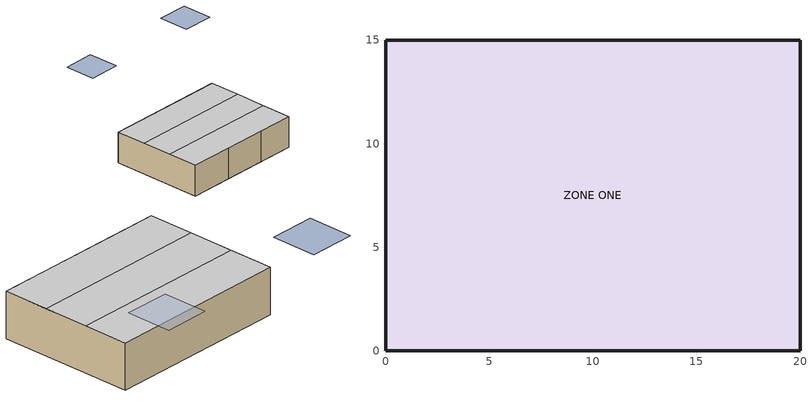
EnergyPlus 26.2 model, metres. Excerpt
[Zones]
ZONE ONE
 floor ground (FLOOR SLAB 8 IN): 0,0 0,15 20,15 20,0 z0
 wall outside (PVSpandrlPanel): 0,0 7,0 14,0 20,0 z0:5
 wall outside (R13WALL): 20,0 20,15 0,15 0,0 z0:5
 ceiling othersideconditionsmodel (PVRoofPaverUnderlayment): 0,5 0,0 20,0 20,5 z5; 0,10 0,5 20,5 20,10 z5; 0,15 0,10 20,10 20,15 z5
shading: 0,25 0,20 5,20 5,25 z12; 20,25 20,20 25,20 25,25 z12
[Building]
PVtest: North Axis {deg}=0; Terrain=Suburbs; Loads Convergence Tolerance Value {W}=0.04; Temperature Convergence Tolerance Value {deltaC}=0.4; Solar Distribution=FullInteriorAndExterior; Maximum Number of Warmup Days=25; Minimum Number of Warmup Days=6
[Site:GroundTemperature:BuildingSurface]
19.96, 19.94, 19.99, 20.04, 20.09, 20.17, 20.21, 20.24, 20.23, 20.2, 20.17, 20.12
[Site:Location]
CHICAGO_IL_USA TMY2-94846: Latitude {deg}=41.78; Longitude {deg}=-87.75; Time Zone {hr}=-6; Elevation {m}=190
[SizingPeriod:DesignDay] Day of Month=21; Humidity Condition Type=Wetbulb; Barometric Pressure {Pa}=99063; Rain Indicator=No; Snow Indicator=No; Daylight Saving Time Indicator=No; Solar Model Indicator=ASHRAEClearSky
Name | Month | Day Type | Maximum Dry-Bulb Temperature {C} | Daily Dry-Bulb Temperature Range {deltaC} | Wetbulb or DewPoint at Maximum Dry-Bulb {C} | Wind Speed {m/s} | Wind Direction {deg} | Sky Clearness
CHICAGO_IL_USA Annual Heating 99% Design Conditions DB | 1 | WinterDesignDay | -17.3 | 0 | -17.3 | 4.9 | 270 | 0
CHICAGO_IL_USA Annual Cooling 1% Design Conditions DB/MCWB | 7 | SummerDesignDay | 31.5 | 10.7 | 23 | 5.3 | 230 | 1
[Material]
Name | Roughness | Thickness {m} | Conductivity {W/m-K} | Density {kg/m3} | Specific Heat {J/kg-K} | Thermal Absorptance | Solar Absorptance | Visible Absorptance
B4 - 3 IN INSULATION | VeryRough | 0.07 | 0.04 | 32.03 | 830 | 0.9 | 0.5 | 0.5
PVModule(glass) | Smooth | 0.007 | 0.78 | 2700 | 840 | 0.84 | 0.92 | 0.92
E6 - 1 / 2 IN GYP SHEATHING BOARD | Smooth | 0.01 | 0.16 | 784.9 | 830 | 0.9 | 0.92 | 0.92
ROOFING - BUILT UP ROOFING - 3 / 8 IN | VeryRough | 0.0095 | 0.16 | 1121.29 | 1460 | 0.9 | 0.7 | 0.7
INS-Roof-R_15 | MediumRough | 0.1295 | 0.049 | 265 | 836.8 | 0.9 | 0.7 | 0.7
MAT-METAL | MediumSmooth | 0.001524 | 45.006 | 7680 | 418.4 | 0.9 | 0.7 | 0.7
IN35 | Rough | 0.0508 | 0.035 | 29 | 1213 | 0.9 | 0.5 | 0.5
C10 - 8 IN HW CONCRETE | MediumRough | 0.203302 | 1.729577 | 2242.585 | 836.8 | 0.9 | 0.65 | 0.65
[Construction]
PVSpandrlPanel: PVModule(glass), PVModule(glass), B4 - 3 IN INSULATION, E6 - 1 / 2 IN GYP SHEATHING BOARD
PVRoofPaverUnderlayment: IN35, ROOFING - BUILT UP ROOFING - 3 / 8 IN, INS-Roof-R_15, MAT-METAL
FLOOR SLAB 8 IN: C10 - 8 IN HW CONCRETE
R13WALL: R13LAYER
[Material:NoMass]
R13LAYER: Roughness=Rough; Thermal Resistance {m2-K/W}=2.290965; Thermal Absorptance=0.9; Solar Absorptance=0.75; Visible Absorptance=0.75
[Zone]
ZONE ONE: Type=1; Multiplier=1; Ceiling Height {m}=autocalculate; Volume {m3}=autocalculate
[SurfaceProperty:OtherSideConditionsModel] Type of Modeling=GapConvectionRadiation
PVRoofPaverSystem1; PVRoofPaverSystem2; PVRoofPaverSystem3
[SurfaceProperty:ExteriorNaturalVentedCavity] Area Fraction of Openings=0.02; Thermal Emissivity of Exterior Baffle Material=0.9; Solar Absorbtivity of Exterior Baffle=0.92; Height Scale for Buoyancy-Driven Ventilation {m}=0.05; Effective Thickness of Cavity Behind Exterior Baffle {m}=0.05; Ratio of Actual Surface Area to Projected Surface Area=0.97; Roughness of Exterior Surface=Smooth; Effectiveness for Perforations with Respect to Wind=0.1; Discharge Coefficient for Openings with Respect to Buoyancy Driven Flow=0.5
Name | Boundary Conditions Model | Surface 1
PVRoofPaverExtVentCav1 | PVRoofPaverSystem1 | Zn001:Roof001
PVRoofPaverExtVentCav2 | PVRoofPaverSystem2 | Zn001:Roof002
PVRoofPaverExtVentCav3 | PVRoofPaverSystem3 | Zn001:Roof003
[ZoneControl:Thermostat]
Zone 1 Thermostat: Zone or ZoneList=ZONE ONE; Control Type Schedule=Zone Control Type Sched; Control 1=Heating Setpoint with SB; Control 2=Cooling Setpoint with SB
[ThermostatSetpoint:SingleHeating]
Heating Setpoint with SB: Setpoint Temperature Schedule=Heating Setpoints
[ThermostatSetpoint:SingleCooling]
Cooling Setpoint with SB: Setpoint Temperature Schedule=Cooling Setpoints
[Zone equipment]
ZONE ONE: PV Surface Radiant Heater, Zone1Air
[ZoneHVAC:IdealLoadsAirSystem]
Zone1Air: Maximum Heating Supply Air Temperature {C}=50; Minimum Cooling Supply Air Temperature {C}=13; Maximum Heating Supply Air Humidity Ratio {kgWater/kgDryAir}=0.009; Minimum Cooling Supply Air Humidity Ratio {kgWater/kgDryAir}=0.009; Heating Limit=NoLimit; Maximum Heating Air Flow Rate {m3/s}=autosize; Cooling Limit=NoLimit; Maximum Cooling Air Flow Rate {m3/s}=autosize; Cooling Availability Schedule=PV Pulse Cooling Availability; Dehumidification Control Type=ConstantSupplyHumidityRatio; Humidification Control Type=ConstantSupplyHumidityRatio
[ZoneHVAC:LowTemperatureRadiant:Electric]
PV Surface Radiant Heater: Availability Schedule=always On; Zone=ZONE ONE; Surface Name or Radiant Surface Group=Zn001:Wall001b; Heating Design Capacity Method=HeatingDesignCapacity; Heating Design Capacity {W}=20000; Temperature Control Type=SurfaceFaceTemperature; Setpoint Control Type=ZeroFlowPower; Heating Throttling Range {deltaC}=2; Heating Setpoint Temperature Schedule=PV Radiant Surface Setpoints
[ElectricLoadCenter:Distribution]
Simple Electric Load Center: Generator List=PV list; Generator Operation Scheme Type=Baseload; Generator Demand Limit Scheme Purchased Electric Demand Limit {W}=0; Electrical Buss Type=DirectCurrentWithInverter; Inverter=Simple Ideal Inverter
[ElectricLoadCenter:Inverter:Simple]
Simple Ideal Inverter: Availability Schedule=always On; Radiative Fraction=0; Inverter Efficiency=1
[ElectricLoadCenter:Generators]
PV list: Generator 1=Simple PV South Vertical; Generator 1 Rated Electric Power Output {W}=20000; Generator 2=Simple PV Lat Tilt; Generator 2 Rated Electric Power Output {W}=20000; Generator 3=Simple PV Flat; Generator 3 Rated Electric Power Output {W}=20000; Generator 4=Simple PV Flat:Shaded to East; Generator 4 Rated Electric Power Output {W}=20000; Generator 5=Simple PV Flat:Shaded to West; Generator 5 Rated Electric Power Output {W}=20000; Generator 6=TRNSYSPV South Vertical; Generator 6 Rated Electric Power Output {W}=20000; Generator 6 Availability Schedule=always on; Generator 7=TRNSYS PV Lat Tilt; Generator 7 Rated Electric Power Output {W}=20000; Generator 7 Availability Schedule=always on; Generator 8=TRNSYS PV Flat; Generator 8 Rated Electric Power Output {W}=20000; Generator 8 Availability Schedule=always on; Generator 9=TRNSYSPV Flat:Shaded to East; Generator 9 Rated Electric Power Output {W}=20000; Generator 9 Availability Schedule=always on; Generator 10=TRNSYSPV Flat:Shaded to West; Generator 10 Rated Electric Power Output {W}=20000; Generator 10 Availability Schedule=always on; Generator 11=SNL PV South Vertical; Generator 11 Rated Electric Power Output {W}=20000; Generator 11 Availability Schedule=always on; Generator 12=SNL PV Lat Tilt; Generator 12 Rated Electric Power Output {W}=20000; Generator 12 Availability Schedule=always on; Generator 13=SNL PV Flat; Generator 13 Rated Electric Power Output {W}=20000; Generator 13 Availability Schedule=always on; Generator 14=SNL PV Flat:Shaded to East; Generator 14 Rated Electric Power Output {W}=20000; Generator 14 Availability Schedule=always on; Generator 15=SNL PV Flat:Shaded to West; Generator 15 Rated Electric Power Output {W}=20000; Generator 15 Availability Schedule=always on; Generator 16=SNL INTEGRATED PV; Generator 16 Rated Electric Power Output {W}=20000; Generator 16 Availability Schedule=always on; Generator 17=SIMPLE INTEGRATED PV; Generator 17 Rated Electric Power Output {W}=20000; Generator 18=TRNSYSPV INTEGRATED PV; Generator 18 Rated Electric Power Output {W}=20000; Generator 18 Availability Schedule=always on; Generator 19=SNL Roof Paver PV; Generator 19 Rated Electric Power Output {W}=20000; Generator 19 Availability Schedule=always on; Generator 20=SIMPLE Roof Paver PV; Generator 20 Rated Electric Power Output {W}=20000; Generator 21=TRNSYSPV Roof Paver PV; Generator 21 Rated Electric Power Output {W}=20000
[Generator:Photovoltaic]
Name | Surface | Module Performance | Heat Transfer Integration Mode | Number of Series Strings in Parallel | Number of Modules in Series
SIMPLE INTEGRATED PV | Zn001:Wall001a | 12percentEffPVhalfArea | IntegratedSurfaceOutsideFace | 1 | 1
SIMPLE Roof Paver PV | Zn001:roof001 | 12percentEffPVhalfArea | IntegratedExteriorVentedCavity | 1 | 1
Simple PV South Vertical | SouthVerticalSurface | 12percentEffPV0.1044Area | Decoupled | 1 | 1
Simple PV Lat Tilt | LatitudeTiltSurface | SchedEffPV0.1044Area | Decoupled | 1 | 1
Simple PV Flat | FlatSurface | 12percentEffPV0.1044Area | Decoupled | 1 | 1
Simple PV Flat:Shaded to East | FlatSurfaceShadetoEast | SchedEffPV0.04176Area | Decoupled | 1 | 1
Simple PV Flat:Shaded to West | FlatSurfaceShadetoWest | 11PercentEffPV0.04176Area | Decoupled | 1 | 1
TRNSYSPV INTEGRATED PV | Zn001:Wall001b | Example PV Model Inputs | IntegratedSurfaceOutsideFace | 9 | 6
TRNSYSPV South Vertical | SouthVerticalSurface | Example PV Model Inputs | DecoupledUllebergDynamic | 1 | 2
TRNSYS PV Lat Tilt | LatitudeTiltSurface | Example PV Model Inputs | DecoupledUllebergDynamic | 1 | 2
TRNSYS PV Flat | FlatSurface | Example PV Model Inputs | DecoupledUllebergDynamic | 1 | 2
TRNSYSPV Flat:Shaded to East | FlatSurfaceShadetoEast | Example PV Model Inputs | DecoupledUllebergDynamic | 1 | 2
TRNSYSPV Flat:Shaded to West | FlatSurfaceShadetoWest | Example PV Model Inputs | DecoupledUllebergDynamic | 1 | 2
TRNSYSPV Roof Paver PV | Zn001:roof002 | Example PV Model Inputs | IntegratedExteriorVentedCavity | 3 | 6
SNL INTEGRATED PV | Zn001:Wall001c | BP Solar BP275 | IntegratedSurfaceOutsideFace | 3 | 6
SNL Roof Paver PV | Zn001:roof003 | BP Solar BP275 | IntegratedExteriorVentedCavity | 3 | 6
SNL PV South Vertical | SouthVerticalSurface | BP Solar BP275 | Decoupled | 1 | 2
SNL PV Lat Tilt | LatitudeTiltSurface | BP Solar BP275 | Decoupled | 1 | 2
SNL PV Flat | FlatSurface | BP Solar BP275 | Decoupled | 1 | 2
SNL PV Flat:Shaded to East | FlatSurfaceShadetoEast | BP Solar BP275 | Decoupled | 1 | 2
SNL PV Flat:Shaded to West | FlatSurfaceShadetoWest | BP Solar BP275 | Decoupled | 1 | 2
[PhotovoltaicPerformance:Simple]
Name | Fraction of Surface Area with Active Solar Cells | Conversion Efficiency Input Mode | Value for Cell Efficiency if Fixed | Efficiency Schedule
12percentEffPVhalfArea | 0.5 | Fixed | 0.12
12percentEffPV0.1044Area | 0.1044 | Fixed | 0.12
SchedEffPV0.1044Area | 0.1044 | Scheduled | 0.12 | PVefficiency
SchedEffPV0.04176Area | 0.04176 | Scheduled | 0.12 | PVefficiency
11PercentEffPV0.04176Area | 0.04176 | Fixed | 0.11
[PhotovoltaicPerformance:EquivalentOne-Diode]
Example PV Model Inputs: Cell type=CrystallineSilicon; Number of Cells in Series=36; Active Area {m2}=0.63; Transmittance Absorptance Product=0.9; Semiconductor Bandgap {eV}=1.12; Shunt Resistance {ohms}=1000000; Short Circuit Current {A}=4.75; Open Circuit Voltage {V}=21.4; Reference Temperature {C}=25; Reference Insolation {W/m2}=1000; Module Current at Maximum Power {A}=4.45; Module Voltage at Maximum Power {V}=17; Temperature Coefficient of Short Circuit Current {A/K}=0.00065; Temperature Coefficient of Open Circuit Voltage {V/K}=-0.08; Nominal Operating Cell Temperature Test Ambient Temperature {C}=20; Nominal Operating Cell Temperature Test Cell Temperature {C}=47; Nominal Operating Cell Temperature Test Insolation {W/m2}=800; Module Heat Loss Coefficient {W/m2-K}=30; Total Heat Capacity {J/m2-K}=50000
[PhotovoltaicPerformance:Sandia]
BP Solar BP275: Active Area {m2}=0.63; Number of Cells in Series=36; Number of Cells in Parallel=1; Short Circuit Current {A}=4.75; Open Circuit Voltage {V}=21.4; Current at Maximum Power Point {A}=4.45; Voltage at Maximum Power Point {V}=17; Sandia Database Parameter aIsc {1/K}=0.0004; Sandia Database Parameter aImp {1/K}=-0.0005; Sandia Database Parameter c0=0.991; Sandia Database Parameter c1=0.009; Sandia Database Parameter BVoc0 {V/K}=-0.085; Sandia Database Parameter mBVoc {V/K}=0; Sandia Database Parameter BVmp0 {V/K}=-0.085; Sandia Database Parameter mBVmp {V/K}=0; Diode Factor=1.38; Sandia Database Parameter c2=0.091575; Sandia Database Parameter c3=-8.79359; Sandia Database Parameter a0=0.9408; Sandia Database Parameter a1=0.054204; Sandia Database Parameter a2=-0.011043; Sandia Database Parameter a3=-0.0008075; Sandia Database Parameter a4=-2.097e-05; Sandia Database Parameter b0=1; Sandia Database Parameter b1=-0.002438; Sandia Database Parameter b2=0.0003103; Sandia Database Parameter b3=-1.246e-05; Sandia Database Parameter b4=2.112e-07; Sandia Database Parameter b5=-1.359e-09; Sandia Database Parameter Delta(Tc) {deltaC}=3; Sandia Database Parameter fd=1; Sandia Database Parameter a=-3.56; Sandia Database Parameter b=-0.075; Sandia Database Parameter c4=0.993; Sandia Database Parameter c5=0.007; Sandia Database Parameter Ix0=4.7; Sandia Database Parameter Ixx0=3.22; Sandia Database Parameter c6=1.105; Sandia Database Parameter c7=-0.105
[Schedule:Compact]
Zone Control Type Sched: Through: 3/31, For: AllDays, Until: 24:00, 1, Through: 9/30, For: AllDays, Until: 24:00, 2, Through: 12/31, For: AllDays, Until: 24:00, 1
Heating Setpoints: Through: 12/31, For: AllDays, Until:  7:00, 15, Until: 17:00, 20, Until: 24:00, 15
PV Radiant Surface Setpoints: Through: 12/31, For: AllDays, Until: 12:00, 15, Until: 14:15, 26, Until: 24:00, 15
PV Pulse Cooling Availability: Through: 12/31, For: AllDays, Until: 12:00, 1, Until: 14:00, 0, Until: 24:00, 1
Cooling Setpoints: Through: 12/31, For: AllDays, Until:  7:00, 30, Until: 20:00, 23, Until: 24:00, 30
always On: Through: 12/31, For: AllDays, Until: 24:00, 1
PVEfficiency: Through: 12/31, For: AllDays, Until: 24:00, 0.12
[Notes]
GeneratorswithPV.idf
Basic file description:  This is a basic test file for EnergyPlus Photovoltaic models
with no zones or heat transfer surfaces.
There is one zone with some heat transfer surfaces and building. A series of photovoltaic arrays are modeled for an entire year.
Demonstrates three different PV models.
Run:     Run Period (Chicago) with two periods, 7 days each (winter and summer)
2 design days to facilitate reverse DD testing.
Building: Fictional 1 zone building with one wall, one floor, and multiple Roof surfaces.
There is a controlled thermal zone with purchased air
There are five detached surfaces with different tilt and shading situations
Each of the five surfaces has three comparable PV arrays.
Internal: None.
System:   Purchased air and electric low-temperature radiant heating.
Plant:    None.
Note, this file was completely changed from Ver. 1.1.1 to 1.2 to add tests for different PV generators
note  this file was changed for Ver. 1.2.2 to add new strategies for ventilated mounting configurations
CHICAGO_IL_USA Annual Heating 99% Design Conditions DB, MaxDB= -17.3°C
CHICAGO_IL_USA Annual Cooling 1% Design Conditions, MaxDB=  31.5°C MCWB=  23.0°C
